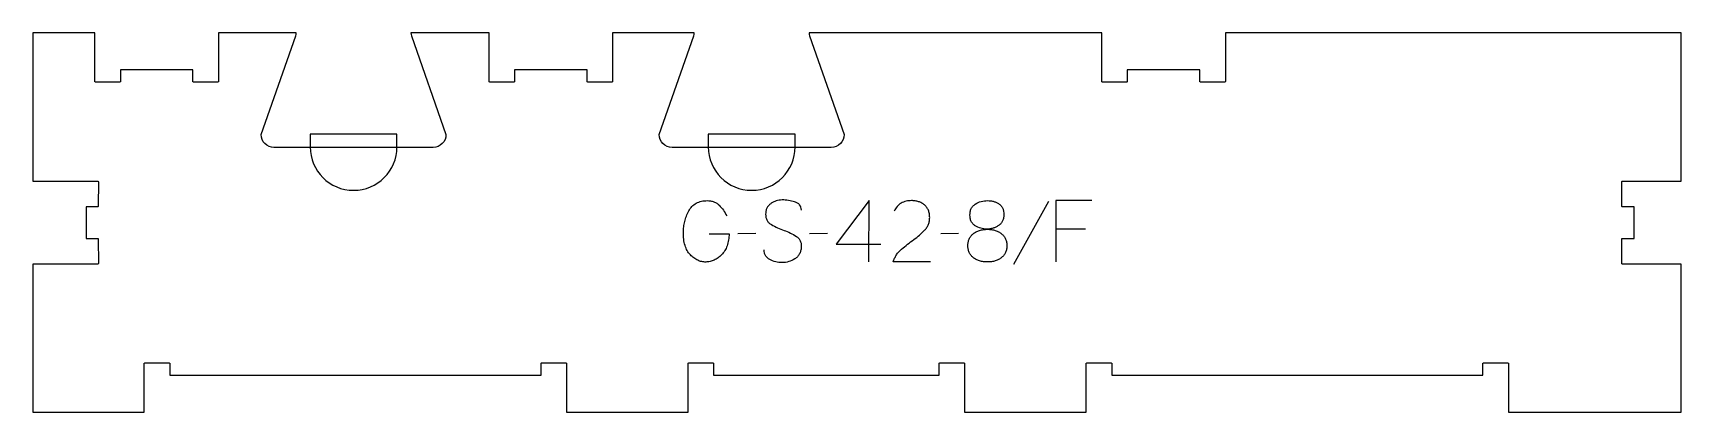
# Model space of a CAD drawing. Extents: x 0 to 807, y 0 to 186.
import ezdxf

# ---------------------------------------------------------------- set-up
doc = ezdxf.new("R2010")
doc.units = 0
for name, color, linetype in [('1_ANYTOOL_1MMDEEP_LABELS_S', 2, 'CONTINUOUS'), ('4_ANYTOOL_CUTTHROUGH_OUTSI', 5, 'CONTINUOUS'), ('5_ANYTOOL_HALF_MILL_9MM_IN', 3, 'CONTINUOUS')]:
    doc.layers.add(name, color=color, linetype=linetype)

msp = doc.modelspace()

# ---------------------------------------------------------------- linework, layer by layer
at = {"layer": '1_ANYTOOL_1MMDEEP_LABELS_S'}
for p, q in [((497.174883, 102.973804), (479.989169, 72.202376)), ((515.260597, 89.473804), (500.774883, 89.473804)), ((353.946312, 87.330947), (345.160597, 87.245233)), ((389.003454, 87.330947), (380.21774, 87.245233)), ((393.289169, 82.102376), (415.060597, 82.102376)), ((453.203454, 87.330947), (444.41774, 87.245233))]:
    msp.add_line(p, q, dxfattribs=at)
for points in [[(331.060597, 87.245233), (340.832026, 87.202376, -0.031732), (340.563915, 84.194974, -0.048764), (339.819526, 81.277376, -0.050291), (338.709813, 78.966868, -0.060119), (337.124883, 76.959519, -0.036578), (335.392863, 75.473102, -0.050793), (333.433812, 74.31309, -0.051881), (331.480795, 73.645345, -0.053919), (329.432026, 73.402376, -0.055881), (327.396878, 73.60932, -0.055271), (325.457026, 74.259519, -0.05403), (323.53105, 75.418712, -0.038531), (321.846312, 76.916661, -0.067281), (320.298598, 79.027676, -0.049165), (319.274883, 81.448804, -0.047412), (318.601956, 84.652723, -0.028075), (318.41774, 87.930947, -0.03109), (318.585267, 90.622527, -0.031496), (319.087383, 93.272019, -0.031425), (319.938256, 95.900263, -0.02824), (321.096312, 98.409519, -0.064555), (322.625115, 100.561043, -0.078906), (324.690954, 102.186304, -0.076878), (327.314556, 103.160854, -0.050594), (330.11774, 103.445233, -0.039946), (331.777301, 103.312436, -0.052714), (333.38024, 102.877376, -0.053511), (334.763437, 102.162041, -0.05153), (335.96774, 101.173804, -0.040443), (338.007964, 98.750663, -0.04035), (339.632026, 96.030947)], [(376.189169, 98.859519, 0.071867), (375.996055, 100.196125, 0.100684), (375.369526, 101.377376, 0.047558), (374.894972, 101.853826, 0.038563), (374.344972, 102.242554, 0.037928), (373.647785, 102.590022, 0.026634), (372.910597, 102.845233, 0.028461), (369.887264, 103.531216, 0.041577), (366.803454, 103.78809, 0.036938), (365.301095, 103.67695, 0.041531), (363.835597, 103.332733, 0.041583), (362.45822, 102.755524, 0.038125), (361.189169, 101.966661, 0.057611), (360.119016, 100.974757, 0.065808), (359.324883, 99.754161, 0.06469), (358.847387, 98.294607, 0.046778), (358.703454, 96.759519, 0.052235), (358.86581, 95.209676, 0.075448), (359.410597, 93.759519, 0.076671), (360.326689, 92.586466, 0.061023), (361.532026, 91.702376, 0.021951), (364.56088, 90.17503, 0.018213), (367.703454, 88.895233, -0.02405), (370.804939, 87.589771, -0.02981), (373.746312, 85.959519, -0.068439), (374.887613, 84.993588, -0.079282), (375.696312, 83.741661, -0.076308), (376.121311, 82.162979, -0.047772), (376.146312, 80.516661, -0.046243), (375.853077, 78.835702, -0.06359), (375.203454, 77.264876, -0.064671), (374.230631, 75.980687, -0.057073), (372.974883, 74.966661, -0.067522), (370.006575, 73.603751, -0.070793), (366.782026, 73.102376, -0.064027), (363.643011, 73.464891, -0.070447), (360.71774, 74.645233, -0.054374), (359.559323, 75.494866, -0.074742), (358.660597, 76.605947, -0.075199), (358.13759, 77.912326, -0.057737), (357.974883, 79.316661)], [(439.489169, 73.48809), (421.189169, 73.530947, -0.034491), (421.851947, 75.278279, -0.037732), (422.758812, 76.911304, -0.037744), (423.898106, 78.38594, -0.03482), (425.239169, 79.680947, -0.00859), (428.198394, 82.07953, -0.008791), (431.239169, 84.373804, 0.020588), (434.058457, 86.607247, 0.025206), (436.660597, 89.08809, 0.046908), (437.681192, 90.389332, 0.051091), (438.428454, 91.86309, 0.050722), (438.877187, 93.511265, 0.041139), (439.01774, 95.216661, 0.039396), (438.875095, 97.024247, 0.058519), (438.385597, 98.76309, 0.060358), (437.59504, 100.170206, 0.061397), (436.489169, 101.345233, 0.048006), (435.133212, 102.267192, 0.045901), (433.628454, 102.920233, 0.045216), (431.888393, 103.322792, 0.034258), (430.103454, 103.445233, 0.055622), (427.468884, 103.151246, 0.079896), (425.024883, 102.170233, 0.080617), (423.055496, 100.504533, 0.060287), (421.61774, 98.345233)]]:
    msp.add_lwpolyline(points, format="xyb", dxfattribs=at)
for points in [[(409.274883, 73.445233), (409.31774, 103.48809), (393.289169, 82.102376)], [(518.432026, 103.445233), (500.774883, 103.445233), (500.774883, 73.445233)]]:
    msp.add_lwpolyline(points, dxfattribs=at)
for points in [[(467.389169, 103.445233, -0.031422), (468.948061, 103.347168, -0.04043), (470.474883, 103.027376, -0.040915), (471.814023, 102.50941, -0.043686), (473.046312, 101.773804, -0.063742), (474.05225, 100.831405, -0.06627), (474.782026, 99.66309, -0.06412), (475.230418, 98.202858, -0.042492), (475.360597, 96.673804, -0.04461), (475.21528, 95.048299, -0.066622), (474.71774, 93.502376, -0.068664), (473.901795, 92.261132, -0.063259), (472.789169, 91.273804, -0.036959), (471.473135, 90.510533, -0.039228), (470.057026, 89.955947, -0.039137), (468.546973, 89.62363, -0.034609), (467.003454, 89.516661, -0.069668), (464.0488, 89.930361, -0.070768), (461.324883, 91.145233, -0.066313), (460.203475, 92.076929, -0.072121), (459.38024, 93.277376, -0.069559), (458.876898, 94.805324, -0.044863), (458.732026, 96.416661, -0.045769), (458.880621, 98.036576, -0.069077), (459.390954, 99.572019, -0.071249), (460.230022, 100.795655, -0.064222), (461.36774, 101.752376, -0.077102), (464.251883, 103.030083, -0.065877)], [(467.260597, 89.430947, -0.031866), (469.236452, 89.304895, -0.044902), (471.165954, 88.879161, -0.045842), (472.777318, 88.200681, -0.051792), (474.224883, 87.223804, -0.05177), (475.357796, 86.05596, -0.060247), (476.201669, 84.668447, -0.059809), (476.704516, 83.08006, -0.046814), (476.860597, 81.416661, -0.046182), (476.705616, 79.74231, -0.060442), (476.201669, 78.143447, -0.061088), (475.35962, 76.764146, -0.053345), (474.224883, 75.609519, -0.051558), (472.77499, 74.650299, -0.045066), (471.165954, 73.986304, -0.044147), (469.235607, 73.568666, -0.031218), (467.260597, 73.445233, -0.031563), (465.301582, 73.569021, -0.044242), (463.387383, 73.986304, -0.045132), (461.784156, 74.651444, -0.051052), (460.339169, 75.609519, -0.053345), (459.204432, 76.764146, -0.061088), (458.362383, 78.143447, -0.060442), (457.858436, 79.74231, -0.046182), (457.703454, 81.416661, -0.046814), (457.859536, 83.08006, -0.059809), (458.362383, 84.668447, -0.060247), (459.206256, 86.05596, -0.05177), (460.339169, 87.223804, -0.051282), (461.781842, 88.19952, -0.045906), (463.387383, 88.879161, -0.044997), (465.300734, 89.304531, -0.032218)]]:
    msp.add_lwpolyline(points, format="xyb", close=True, dxfattribs=at)
at = {"layer": '4_ANYTOOL_CUTTHROUGH_OUTSI'}
msp.add_lwpolyline([(111.731519, 135.832588), (128.630632, 184.116195, 0.061178), (128.862046, 185.5), (90.830751, 185.5), (90.830751, 161.75, -0.414214), (90.580751, 161.5), (78.580751, 161.5, -0.414214), (78.330751, 161.75), (78.330751, 167.5), (42.830751, 167.5), (42.830751, 161.75, -0.414214), (42.580751, 161.5), (30.580751, 161.5, -0.414214), (30.330751, 161.75), (30.330751, 185.5), (0, 185.5), (0, 112.940625), (31.756265, 112.940625, -0.414366), (32.006265, 112.690495), (32, 100.690475, -0.414061), (31.75, 100.440605), (26.006265, 100.440605), (26.006265, 84.940605), (31.75, 84.940605, -0.414061), (32, 84.690736), (32.006265, 72.690716, -0.414366), (31.756265, 72.440586), (0, 72.440586), (0, 0), (54.5, 0), (54.5, 23.75, -0.414214), (54.75, 24), (66.75, 24, -0.414214), (67, 23.75), (67, 18), (248.736819, 18), (248.736819, 23.75, -0.414214), (248.986819, 24), (260.986819, 24, -0.414214), (261.236819, 23.75), (261.236819, 0), (320.736819, 0), (320.736819, 23.75, -0.414214), (320.986819, 24), (332.986819, 24, -0.414214), (333.236819, 23.75), (333.236819, 18), (443.642819, 18), (443.642819, 23.75, -0.414214), (443.892819, 24), (455.892819, 24, -0.414214), (456.142819, 23.75), (456.142819, 0), (515.642819, 0), (515.642819, 23.75, -0.414214), (515.892819, 24), (527.892819, 24, -0.414214), (528.142819, 23.75), (528.142819, 18), (709.879638, 18), (709.879638, 23.75, -0.414214), (710.129638, 24), (722.129638, 24, -0.414214), (722.379638, 23.75), (722.379638, 0), (806.879616, 0), (806.873394, 72.440586), (778.123372, 72.440586, -0.414366), (777.873372, 72.690716), (777.879638, 84.690736, -0.414061), (778.129638, 84.940605), (783.873372, 84.940605), (783.873372, 100.440605), (778.129638, 100.440605, -0.414061), (777.879638, 100.690475), (777.873372, 112.690495, -0.414366), (778.123372, 112.940625), (806.873394, 112.940625), (806.879616, 185.5), (583.783824, 185.5), (583.783824, 161.75, -0.414214), (583.533824, 161.5), (571.533824, 161.5, -0.414214), (571.283824, 161.75), (571.283824, 167.5), (535.783824, 167.5), (535.783824, 161.75, -0.414214), (535.533824, 161.5), (523.533824, 161.5, -0.414214), (523.283824, 161.75), (523.283824, 185.5), (379.978921, 185.5, 0.061784), (380.213915, 184.10513), (397.109448, 135.832588, -0.084368), (397.123484, 135.75, -0.414214), (390.873484, 129.5), (312.873484, 129.5, -0.414214), (306.623484, 135.75, -0.084368), (306.637519, 135.832588), (323.536632, 184.116195, 0.061178), (323.768046, 185.5), (283.783484, 185.5), (283.783484, 161.75, -0.414214), (283.533484, 161.5), (271.533484, 161.5, -0.414214), (271.283484, 161.75), (271.283484, 167.5), (235.783484, 167.5), (235.783484, 161.75, -0.414214), (235.533484, 161.5), (223.533484, 161.5, -0.414214), (223.283484, 161.75), (223.283484, 185.5), (185.072921, 185.5, 0.061784), (185.307915, 184.10513), (202.203448, 135.832588, -0.084368), (202.217484, 135.75, -0.414214), (195.967484, 129.5), (117.967484, 129.5, -0.414214), (111.717484, 135.75, -0.084368)], format="xyb", close=True, dxfattribs=at)
at = {"layer": '5_ANYTOOL_HALF_MILL_9MM_IN'}
for points in [[(135.717484, 130), (135.717484, 129.75, 1), (178.217484, 129.75), (178.217484, 136), (135.717484, 136)], [(330.623484, 130), (330.623484, 129.75, 1), (373.123484, 129.75), (373.123484, 136), (330.623484, 136)]]:
    msp.add_lwpolyline(points, format="xyb", close=True, dxfattribs=at)

doc.saveas('drawing.dxf')
